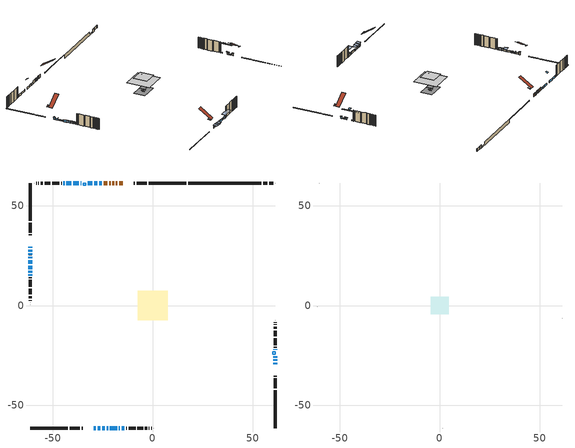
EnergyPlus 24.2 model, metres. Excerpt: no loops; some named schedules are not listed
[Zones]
conditioned space
 floor outside (Floor1 construction): -1.84,-1.84 -1.84,1.84 1.84,1.84 1.84,-1.84 z0.46
 floor adiabatic (AdiabaticFloorConstruction): -7.42,-7.42 -7.42,7.42 7.42,7.42 7.42,-7.42 z5.34
 floor foundation (Slab1 construction): -0.16,-0.16 -0.16,0.16 0.16,0.16 0.16,-0.16 z-1.22
 floor foundation (Slab1 construction 1): -0.66,-0.66 -0.66,0.66 0.66,0.66 0.66,-0.66 z-1.83
 floor foundation (Slab2 construction): -1.05,-1.05 -1.05,1.05 1.05,1.05 1.05,-1.05 z-1.22
 floor foundation (Slab2 construction 1): -5.56,-3.61 -5.56,3.61 5.56,3.61 5.56,-3.61 z-1.83
 wall outside (RimJoist1 construction): 16.77,61.33 -2.09,61.33 / -61.33,-61.33 -42.47,-61.33 / -61.33,61.33 -61.33,42.47 / 61.33,-61.33 61.33,-42.47 z0.46:0.76
 wall outside (RimJoist2 construction): -3.01,61.33 -8.02,61.33 / -41.55,-61.33 -36.54,-61.33 / -61.33,41.55 -61.33,36.54 / 61.33,-41.55 61.33,-36.54 z0.46:0.76
 wall outside (RimJoist3 construction): -8.95,61.33 -9.47,61.33 / -35.61,-61.33 -35.09,-61.33 / -61.33,35.61 -61.33,35.09 / 61.33,-35.61 61.33,-35.09 z0.46:0.76
 wall outside (AdiabaticWallConstruction 1): -15.13,61.33 -16.78,61.33 / -17.71,61.33 -18.47,61.33 / -19.4,61.33 -20.22,61.33 / -21.15,61.33 -21.87,61.33 / -22.8,61.33 -24.62,61.33 z0.46:2.49
 wall outside (AdiabaticWallConstruction): -29.43,-61.33 -28.46,-61.33 z0.46:2.06; -27.54,-61.33 -26.26,-61.33 / -25.34,-61.33 -24.06,-61.33 z0.46:1.63; -61.33,29.43 -61.33,28.92 z0.46:1.99; -61.33,27.99 -61.33,26.98 / -21.44,-61.33 -17.89,-61.33 / -61.33,19.99 -61.33,18.21 z0.46:1.48; -61.33,26.05 -61.33,25.28 / -23.14,-61.33 -22.37,-61.33 z0.46:0.92; -25.55,61.33 -26.81,61.33 / -27.74,61.33 -29.29,61.33 / -30.22,61.33 -32.65,61.33 / -61.33,22.67 -61.33,20.91 / -35.8,61.33 -36,61.33 / -36.92,61.33 -39.78,61.33 / -40.71,61.33 -43.25,61.33 / -44.18,61.33 -44.69,61.33 z0.46:1.68; 61.33,-29.43 61.33,-28.66 / -15.53,-61.33 -14.2,-61.33 z0.46:1.73; 61.33,-27.74 61.33,-26.97 / -61.33,15.59 -61.33,14.98 z0.46:0.87; -61.33,24.36 -61.33,23.59 / -61.33,17.28 -61.33,16.52 / 61.33,-22.26 61.33,-22 z0.46:0.97; 61.33,-26.04 61.33,-25.33 z0.46:1.38; -16.96,-61.33 -16.45,-61.33 z0.46:1.22
 wall outside (Wall1 construction): -45.62,61.33 -45.93,61.33 / -13.27,-61.33 -12.97,-61.33 / -61.33,14.05 -61.33,13.75 / 61.33,-21.07 61.33,-20.77 z0.46:7.78
 wall outside (Wall2 construction): -46.85,61.33 -50.3,61.33 / -12.04,-61.33 -8.6,-61.33 / -61.33,12.82 -61.33,9.38 / 61.33,-19.84 61.33,-16.4 z0.46:7.78
 wall outside (Wall3 construction): -51.22,61.33 -54.08,61.33 / -7.67,-61.33 -4.81,-61.33 / -61.33,8.45 -61.33,5.59 / 61.33,-15.47 61.33,-12.61 z0.46:7.78
 wall outside (Wall4 construction): -55.01,61.33 -56.06,61.33 / -3.88,-61.33 -2.83,-61.33 / -61.33,4.66 -61.33,3.61 / 61.33,-11.68 61.33,-10.63 z0.46:7.78
 wall outside (Wall5 construction): -56.99,61.33 -57.25,61.33 / -1.9,-61.33 -1.65,-61.33 / -61.33,2.68 -61.33,2.42 / 61.33,-9.7 61.33,-9.45 z0.46:7.78
 wall outside (Wall6 construction): -58.18,61.33 -58.37,61.33 / -0.72,-61.33 -0.53,-61.33 / -61.33,1.5 -61.33,1.31 / 61.33,-8.52 61.33,-8.33 z0.46:7.78
 wall outside (Wall7 construction): -59.3,61.33 -59.37,61.33 / 0.4,-61.33 0.48,-61.33 / -61.33,0.38 -61.33,0.3 / 61.33,-7.4 61.33,-7.32 z0.46:7.78
 wall foundation (FoundationWall1 construction): 61.33,61.33 61.22,61.33 z-1.22:0.46
 wall foundation (FoundationWall1 construction 1): 60.29,61.33 58.27,61.33 z-1.22:0.46
 wall foundation (FoundationWall2 construction): 55.31,61.33,-1.83 55.31,61.33,0.46 57.14,61.33,0.46 57.14,61.33,-1.09 57.34,61.33,-1.09 57.34,61.33,-1.83
 wall foundation (FoundationWall2 construction 1): 17.7,61.33,-1.83 17.7,61.33,0.46 50.72,61.33,0.46 50.72,61.33,-1.09 54.39,61.33,-1.09 54.39,61.33,-1.83
 window (WindowConstruction 21): -29.43,-61.33 -28.46,-61.33 z0.46:2.06
 window (WindowConstruction 6): -27.53,-61.33 -26.26,-61.33 z0.46:1.63
 window (WindowConstruction 7): -25.33,-61.33 -24.06,-61.33 z0.46:1.63
 window (WindowConstruction 8): -61.33,29.43 -61.33,28.92 z0.46:1.98
 window (WindowConstruction 9): -61.33,27.99 -61.33,26.98 z0.46:1.47
 window (WindowConstruction 10): -61.33,26.05 -61.33,25.29 z0.46:0.92
 window (WindowConstruction 11): -23.13,-61.33 -22.37,-61.33 z0.46:0.92
 window (WindowConstruction 22): -25.55,61.33 -26.81,61.33 z0.46:1.68
 window (WindowConstruction 12): 61.33,-29.43 61.33,-28.66 z0.46:1.73
 window (WindowConstruction 13): 61.33,-27.74 61.33,-26.97 z0.46:0.87
 window (WindowConstruction 14): -27.74,61.33 -29.29,61.33 z0.46:1.68
 window (WindowConstruction 15): -30.22,61.33 -32.65,61.33 z0.46:1.68
 window (WindowConstruction 16): -21.44,-61.33 -17.89,-61.33 z0.46:1.47
 window (WindowConstruction 17): -61.33,24.36 -61.33,23.6 z0.46:0.97
 window (WindowConstruction): 61.33,-26.04 61.33,-25.33 z0.46:1.37
 window (WindowConstruction 18): -61.33,22.67 -61.33,20.92 z0.46:1.68
 window (WindowConstruction 19): -16.96,-61.33 -16.45,-61.33 z0.46:1.22
 window (WindowConstruction 20): -61.33,19.99 -61.33,18.21 z0.46:1.47
 window (WindowConstruction 23): -15.52,-61.33 -14.2,-61.33 z0.46:1.73
 window (WindowConstruction 24): -61.33,17.28 -61.33,16.52 z0.46:0.97
 window (WindowConstruction 25): -61.33,15.59 -61.33,14.98 z0.46:0.87
 window (WindowConstruction 1): 61.33,-22.26 61.33,-22 z0.46:0.97
 window (WindowConstruction 2): -35.8,61.33 -35.99,61.33 z0.46:1.68
 window (WindowConstruction 3): -36.92,61.33 -39.78,61.33 z0.46:1.68
 window (WindowConstruction 4): -40.71,61.33 -43.25,61.33 z0.46:1.68
 window (WindowConstruction 5): -44.18,61.33 -44.69,61.33 z0.46:1.68
 door (Door): -15.13,61.33 -16.78,61.33 z0.46:2.49
 door (Door 1): -17.71,61.33 -18.47,61.33 z0.46:2.49
 door (Door 2): -19.4,61.33 -20.22,61.33 z0.46:2.49
 door (Door 3): -21.15,61.33 -21.87,61.33 z0.46:2.49
 door (Door 4): -22.8,61.33 -24.62,61.33 z0.46:2.49
 ceiling adiabatic (AdiabaticFloorConstruction): 7.42,-7.42 7.42,7.42 -7.42,7.42 -7.42,-7.42 z5.34
 roof outside (Roof1 construction): -10.81,61.33,7.78 -10.81,59.76,8.3 -10.4,59.76,8.3 -10.4,61.33,7.78; -33.75,-61.33,7.78 -33.75,-59.76,8.3 -34.16,-59.76,8.3 -34.16,-61.33,7.78; -61.33,33.75,7.78 -59.76,33.75,8.3 -59.76,34.16,8.3 -61.33,34.16,7.78; 61.33,-33.75,7.78 59.76,-33.75,8.3 59.76,-34.16,8.3 61.33,-34.16,7.78
 roof outside (Roof2 construction): -2.23,2.23 -2.23,-2.23 2.23,-2.23 2.23,2.23 z7.78
 roof outside (AdiabaticRoofConstruction): 61.33,-23.18,7.77 60.17,-23.18,8.16 60.17,-24.4,8.16 61.33,-24.4,7.77; -34.88,61.33,7.77 -34.88,60.25,8.49 -33.58,60.25,8.49 -33.58,61.33,7.77
 skylight (SkylightConstruction): 61.33,-23.18,7.78 60.17,-23.18,8.16 60.17,-24.4,8.16 61.33,-24.4,7.78
 skylight (SkylightConstruction 1): -34.88,61.33,7.78 -34.88,60.25,8.49 -33.58,60.25,8.49 -33.58,61.33,7.78
attic - vented
 floor to conditioned space (Floor2 construction Reversed): -4.49,-4.49 -4.49,4.49 4.49,4.49 4.49,-4.49 z7.78
 wall outside (Wall8 construction): -60.3,61.33 -60.4,61.33 / 1.41,-61.33 1.51,-61.33 / -61.33,-0.63 -61.33,-0.73 / 61.33,-6.39 61.33,-6.29 z0.46:7.78
 roof outside (Roof3 construction): -14.2,61.33,7.78 -14.2,53.13,13.24 -11.74,53.13,13.24 -11.74,61.33,7.78; -30.36,-61.33,7.78 -30.36,-53.13,13.24 -32.82,-53.13,13.24 -32.82,-61.33,7.78; -61.33,30.36,7.78 -53.13,30.36,13.24 -53.13,32.82,13.24 -61.33,32.82,7.78; 61.33,-30.36,7.78 53.13,-30.36,13.24 53.13,-32.82,13.24 61.33,-32.82,7.78
shading: -27.85,-61.33 -30.04,-61.33 -30.04,-63.77 -27.85,-63.77 z2.67; -25.65,-61.33 -28.14,-61.33 -28.14,-63.77 -25.65,-63.77 z2.24; -23.45,-61.33 -25.94,-61.33 -25.94,-63.46 -23.45,-63.46 z2.24; -61.33,28.77 -61.33,29.58 -61.79,29.58 -61.79,28.77 z2.13; -61.33,26.37 -61.33,28.6 -61.48,28.6 -61.48,26.37 z2.08; -61.33,24.99 -61.33,26.35 -61.48,26.35 -61.48,24.99 z1.22; -22.07,-61.33 -23.43,-61.33 -23.43,-61.48 -22.07,-61.48 z1.22; 61.33,-28.51 61.33,-29.58 61.94,-29.58 61.94,-28.51 z1.88; 61.33,-26.82 61.33,-27.88 61.63,-27.88 61.63,-26.82 z1.01; -17.59,-61.33 -21.74,-61.33 -21.74,-61.63 -17.59,-61.63 z1.77; -61.33,23.3 -61.33,24.66 -61.94,24.66 -61.94,23.3 z1.27; 61.33,-24.72 61.33,-26.65 61.94,-26.65 61.94,-24.72 z1.98; -16.15,-61.33 -17.26,-61.33 -17.26,-62.7 -16.15,-62.7 z1.52; -61.33,17.91 -61.33,20.28 -63.92,20.28 -63.92,17.91 z1.77; -11.15,-61.33 -18.58,-61.33 -18.58,-63.77 -11.15,-63.77 z4.78; -61.33,15.61 -61.33,18.19 -61.94,18.19 -61.94,15.61 z1.88; -61.33,14.07 -61.33,16.5 -61.94,16.5 -61.94,14.07 z1.78; 61.33,-15.9 61.33,-28.35 61.94,-28.35 61.94,-15.9 z7.07
[Building]
Building 1: Terrain=Suburbs
[Site:Location]
Vancouver Intl AP_BC: Latitude {deg}=49.19; Longitude {deg}=-123.18; Time Zone {hr}=-8; Elevation {m}=4; Keep Site Location Information=Yes
[Site:GroundTemperature:Shallow]
8.06451, 6.96315, 6.87495, 7.3976, 9.49575, 11.5841, 13.3946, 14.5416, 14.639, 13.7062, 11.9418, 9.91751
[Site:WaterMainsTemperature]
Calculation Method=Schedule; Temperature Schedule=mains temperature schedule
[Material] Roughness=Rough; Thermal Absorptance=0.9
Name | Thickness {m} | Conductivity {W/m-K} | Density {kg/m3} | Specific Heat {J/kg-K} | Solar Absorptance | Visible Absorptance
asphalt or fiberglass shingles | 0.00635 | 0.162714 | 1121.4 | 1465.45 | 0.4 | 0.4
asphalt or fiberglass shingles 1 | 0.00635 | 0.162714 | 1121.4 | 1465.45 | 0.7 | 0.7
ceiling loosefill ins | 0.254 | 0.0480833 | 16.02 | 1046.75 | 0.7 | 0.7
ceiling stud and cavity | 0.1397 | 0.14913 | 65.682 | 1177.47 | 0.7 | 0.7
concrete 4.0 in. | 0.1016 | 1.803125 | 2242.8 | 837.4 | 0.7 | 0.7
concrete 8.0 in. | 0.2032 | 1.803125 | 2242.8 | 837.4 | 0.7 | 0.7
door material | 0.04445 | 0.188738 | 512.64 | 1214.23 | 0.7 | 0.7
door material 1 | 0.04445 | 0.0639163 | 512.64 | 1214.23 | 0.7 | 0.7
door material 2 | 0.04445 | 0.053851 | 512.64 | 1214.23 | 0.7 | 0.7
exterior vertical ins; exterior vertical ins 1 | 0.0619102 | 0.029427 | 32.04 | 1214.23 | 0.7 | 0.7
floor covering | 0.0127 | 0.0433444 | 54.468 | 1339.84 | 0.6 | 0.6
floor rigid ins; roof rigid ins 1 | 0.103632 | 0.029427 | 32.04 | 1214.23 | 0.7 | 0.7
floor rigid ins 1; roof rigid ins 2; wall rigid ins | 0.512978 | 0.029427 | 32.04 | 1214.23 | 0.7 | 0.7
floor stud and cavity | 0.1397 | 0.168733 | 92.3553 | 1139.71 | 0.7 | 0.7
floor stud and cavity 1 | 0.1397 | 1.75129 | 37.0049 | 1207.88 | 0.7 | 0.7
furniture material conditioned space 1 | 0.1524 | 0.115458 | 640.8 | 1214.23 | 0.6 | 0.6
gypsum board | 0.0127 | 0.160291 | 801 | 837.4 | 0.6 | 0.6
gypsum board 1 | 0.0127 | 0.160291 | 801 | 837.4 | 0.7 | 0.7
osb sheathing 0.5 in. | 0.0127 | 0.115458 | 512.64 | 1214.23 | 0.7 | 0.7
osb sheathing 0.75 in. | 0.01905 | 0.115458 | 512.64 | 1214.23 | 0.7 | 0.7
osb sheathing 2.0 in. | 0.0508 | 0.115458 | 512.64 | 1214.23 | 0.7 | 0.7
rim joist rigid ins; roof rigid ins | 0.051816 | 0.029427 | 32.04 | 1214.23 | 0.7 | 0.7
rim joist stud and cavity | 0.0508 | 0.376731 | 125.044 | 1163.47 | 0.6 | 0.6
rim joist stud and cavity 1 | 0.0508 | 0.386834 | 125.044 | 1163.47 | 0.6 | 0.6
rim joist stud and cavity 2 | 0.0508 | 0.767698 | 125.044 | 1163.47 | 0.6 | 0.6
roof stud and cavity | 0.2032 | 0.121501 | 78.34581 | 1123.46 | 0.7 | 0.7
roof stud and cavity 1 | 0.2032 | 0.377201 | 78.34581 | 1123.46 | 0.7 | 0.7
roof stud and cavity 2 | 0.18415 | 1.78688 | 37.0049 | 1207.88 | 0.6 | 0.6
slab rigid ins | 0.0619403 | 0.029427 | 32.04 | 1214.23 | 0.7 | 0.7
slab rigid ins 1 | 0.0621787 | 0.029427 | 32.04 | 1214.23 | 0.7 | 0.7
wall stud and cavity | 0.1397 | 0.132011 | 139.0536 | 1170.24 | 0.7 | 0.7
wall stud and cavity 1 | 0.1397 | 0.0942262 | 139.0536 | 1170.24 | 0.7 | 0.7
wall stud and cavity 2 | 0.1397 | 0.0971095 | 139.0536 | 1170.24 | 0.7 | 0.7
wall stud and cavity 3 | 0.1397 | 0.0951301 | 139.0536 | 1170.24 | 0.7 | 0.7
wall stud and cavity 4 | 0.1397 | 0.0977075 | 139.0536 | 1170.24 | 0.7 | 0.7
wall stud and cavity 5 | 0.1397 | 0.107505 | 139.0536 | 1170.24 | 0.7 | 0.7
wall stud and cavity 6 | 0.1397 | 0.129639 | 139.0536 | 1170.24 | 0.7 | 0.7
wall stud and cavity 7 | 0.0889 | 6.1454 | 50.32683 | 1063.81 | 0.6 | 0.6
wall stud and cavity 8 | 0.0889 | 0.380278 | 52.3479 | 1209.89 | 0.7 | 0.7
wall stud and cavity 9 | 0.0889 | 0.391764 | 83.0341 | 1211.67 | 0.7 | 0.7
wood siding | 0.0254 | 0.102417 | 544.68 | 1172.36 | 0.4 | 0.4
wood siding 1 | 0.00254 | 0.102417 | 544.68 | 1172.36 | 0.4 | 0.4
wood siding 2; wood siding 3; wood siding 4 | 0.0254 | 0.102417 | 544.68 | 1172.36 | 0.7 | 0.7
[WindowMaterial:SimpleGlazingSystem]
Name | U-Factor {W/m2-K} | Solar Heat Gain Coefficient
SkylightMaterial | 2.26623 | 0.4745
SkylightMaterial 1 | 2.06416 | 0.4759
WindowMaterial | 1.953232 | 0.41
WindowMaterial 1 | 2.74588 | 0.19
WindowMaterial 10 | 1.88112 | 0.42
WindowMaterial 11 | 2.42791 | 0.28
WindowMaterial 12 | 2.36602 | 0.3
WindowMaterial 13 | 1.78971 | 0.44
WindowMaterial 14 | 1.90156 | 0.4
WindowMaterial 15 | 2.31549 | 0.31
WindowMaterial 16 | 2.0049 | 0.38
WindowMaterial 17 | 2.01115 | 0.4
WindowMaterial 18 | 2.21385 | 0.34
WindowMaterial 19 | 2.46823 | 0.28
WindowMaterial 2 | 2.631753 | 0.24
WindowMaterial 20 | 2.21953 | 0.36
WindowMaterial 3 | 1.771536 | 0.43
WindowMaterial 4 | 1.78687 | 0.43
WindowMaterial 5 | 2.58235 | 0.3
WindowMaterial 6 | 1.92371 | 0.4
WindowMaterial 7 | 2.40236 | 0.33
WindowMaterial 8 | 1.8533 | 0.43
WindowMaterial 9 | 2.36545 | 0.3
[Construction]
AdiabaticFloorConstruction: floor stud and cavity 1, floor rigid ins 1, osb sheathing 0.75 in., floor covering
AdiabaticRoofConstruction: asphalt or fiberglass shingles 1, roof rigid ins 2, osb sheathing 0.75 in., roof stud and cavity 2
AdiabaticWallConstruction: wood siding 3, wall rigid ins, wall stud and cavity 8, gypsum board
AdiabaticWallConstruction 1: wood siding 4, wall rigid ins, wall stud and cavity 8, gypsum board
Door: door material
Door 1; Door 2; Door 3: door material 1
Door 4: door material 2
Floor1 construction: floor stud and cavity, floor rigid ins, osb sheathing 0.75 in., floor covering
Floor2 construction Reversed: gypsum board, ceiling stud and cavity, ceiling loosefill ins
FoundationWall1 construction; FoundationWall1 construction 1: concrete 8.0 in.
FoundationWall2 construction; FoundationWall2 construction 1: concrete 8.0 in., gypsum board 1
furniture construction conditioned space 1: furniture material conditioned space 1
PartitionWallConstruction: gypsum board, wall stud and cavity 9, gypsum board
RimJoist1 construction: wood siding 2, rim joist rigid ins, osb sheathing 2.0 in., rim joist stud and cavity
RimJoist2 construction: wood siding 2, rim joist rigid ins, osb sheathing 2.0 in., rim joist stud and cavity 1
RimJoist3 construction: wood siding 2, rim joist rigid ins, osb sheathing 2.0 in., rim joist stud and cavity 2
Roof1 construction: asphalt or fiberglass shingles, roof rigid ins, osb sheathing 0.75 in., roof stud and cavity, gypsum board
Roof2 construction: asphalt or fiberglass shingles, roof rigid ins 1, osb sheathing 0.75 in., roof stud and cavity 1, gypsum board
Roof3 construction: asphalt or fiberglass shingles
SkylightConstruction: SkylightMaterial
SkylightConstruction 1: SkylightMaterial 1
Slab1 construction; Slab1 construction 1: slab rigid ins, concrete 4.0 in.
Slab2 construction; Slab2 construction 1: slab rigid ins 1, concrete 4.0 in.
Wall1 construction: wood siding, osb sheathing 0.5 in., wall stud and cavity, gypsum board
Wall2 construction: wood siding, osb sheathing 0.5 in., wall stud and cavity 1, gypsum board
Wall3 construction: wood siding, osb sheathing 0.5 in., wall stud and cavity 2, gypsum board
Wall4 construction: wood siding, osb sheathing 0.5 in., wall stud and cavity 3, gypsum board
Wall5 construction: wood siding, osb sheathing 0.5 in., wall stud and cavity 4, gypsum board
Wall6 construction: wood siding, osb sheathing 0.5 in., wall stud and cavity 5, gypsum board
Wall7 construction: wood siding, osb sheathing 0.5 in., wall stud and cavity 6, gypsum board
Wall8 construction: wood siding 1, wall stud and cavity 7
WindowConstruction: WindowMaterial
WindowConstruction 1: WindowMaterial 1
WindowConstruction 10; WindowConstruction 11: WindowMaterial 9
WindowConstruction 12: WindowMaterial 10
WindowConstruction 13: WindowMaterial 11
WindowConstruction 14: WindowMaterial 12
WindowConstruction 15: WindowMaterial 13
WindowConstruction 16; WindowConstruction 20: WindowMaterial 14
WindowConstruction 17; WindowConstruction 19: WindowMaterial 15
WindowConstruction 18: WindowMaterial 16
WindowConstruction 2: WindowMaterial 2
WindowConstruction 21; WindowConstruction 22: WindowMaterial 17
WindowConstruction 23: WindowMaterial 18
WindowConstruction 24: WindowMaterial 19
WindowConstruction 25: WindowMaterial 20
WindowConstruction 3: WindowMaterial 3
WindowConstruction 4: WindowMaterial 4
WindowConstruction 5: WindowMaterial 5
WindowConstruction 6; WindowConstruction 7: WindowMaterial 6
WindowConstruction 8: WindowMaterial 7
WindowConstruction 9: WindowMaterial 8
[Zone] Multiplier=1; Part of Total Floor Area=Yes
Name | Volume {m3}
attic - vented | 68.8867
conditioned space | 776.9
[Space]
Name | Zone | Volume {m3}
attic - vented 1 | attic - vented | 68.8867
conditioned space 1 | conditioned space | 776.9
[ZoneInfiltration:EffectiveLeakageArea]
infil attic - vented 1: Zone or Space=attic - vented 1; Schedule=Always On Discrete; Effective Air Leakage Area {cm2}=3331.77; Stack Coefficient=0.000888796; Wind Coefficient=2.01429e-05
[ZoneMixing]
whole house fan mix: Zone or Space=attic - vented; Schedule=Always On Continuous; Design Flow Rate Calculation Method=Flow/Zone; Design Flow Rate {m3/s}=0; Source Zone or Space=conditioned space
[SurfaceProperty:ExposedFoundationPerimeter] Exposed Perimeter Calculation Method=TotalExposedPerimeter
Name | Total Exposed Perimeter {m}
Slab1 | 0.111496
Slab1 1; Slab2 | 2.0225
Slab2 1 | 36.6875
[InternalMass] Zone or ZoneList=conditioned space; Space or SpaceList=conditioned space 1
Name | Construction | Surface Area {m2}
furniture mass conditioned space 1 | furniture construction conditioned space 1 | 128.24
partition wall mass | PartitionWallConstruction | 320.601
[Lights]
interior lighting: Zone or ZoneList or Space or SpaceList=conditioned space 1; Schedule=interior lighting schedule; Design Level Calculation Method=LightingLevel; Lighting Level {W}=343.2; Return Air Fraction=0; Fraction Radiant=0.6; Fraction Visible=0.2; Fraction Replaceable=1
[People]
occupants: Zone or ZoneList or Space or SpaceList=conditioned space 1; Number of People Schedule=occupants schedule; Number of People Calculation Method=People; Number of People=3; Fraction Radiant=0.314171; Sensible Heat Fraction=0.56303; Activity Level Schedule=occupants activity schedule; Carbon Dioxide Generation Rate {m3/s-W}=0; Enable ASHRAE 55 Comfort Warnings=No; Mean Radiant Temperature Calculation Type=EnclosureAveraged
[ElectricEquipment] Zone or ZoneList or Space or SpaceList=conditioned space 1; Design Level Calculation Method=EquipmentLevel
Name | Schedule | Design Level {W} | Fraction Latent | Fraction Radiant | Fraction Lost
clothes dryer | clothes dryer schedule | 140.772 | 0.015 | 0.081 | 0.85
clothes washer | clothes washer schedule | 32.1985 | 0.03 | 0.162 | 0.7
cooking range | cooking range schedule | 215.147 | 0.08 | 0.432 | 0.2
dishwasher | dishwasher schedule | 66.8632 | 0.3 | 0.18 | 0.4
fridge | fridge schedule | 72.9452 | 0 | 0.6 | 0
mech vent bath fan 0 | mech vent bath fan 0 schedule | 25.1 | 0 | 0 | 1
mech vent bath fan 1 | mech vent bath fan 1 schedule | 25.1 | 0 | 0 | 1
mech vent house fan | mech vent house fan schedule | 0 | 0 | 0 | 1
mech vent house fan cfis | mech vent house fan cfis schedule | 0 | 0 | 0 | 0
mech vent range fan 0 | mech vent range fan 0 schedule | 57 | 0 | 0 | 1
misc plug loads | misc plug loads schedule | 494.7 | 0.045 | 0.513 | 0.1
whole house fan | Always On Discrete | 0 | 0 | 0 | 1
[OtherEquipment] Zone or ZoneList or Space or SpaceList=conditioned space 1; Design Level Calculation Method=EquipmentLevel
Name | Fuel Type | Schedule | Design Level {W} | Fraction Latent | Fraction Radiant | Fraction Lost
clothes dryer 1 | Electricity | clothes dryer schedule | 0 | 0.015 | 0.081 | 0.85
cooking range 1 | Electricity | cooking range schedule | 0 | 0.08 | 0.432 | 0.2
general water use latent | None | general water use schedule | 62.594 | 1 | 0 | 0
general water use sensible | None | general water use schedule | -61.6891 | 0 | 0.6 | 0
mech vent house fan latent load | None | Always On Discrete | 0 | 1 | 0 | 0
mech vent house fan sensible load | None | Always On Discrete | 0 | 0 | 0 | 0
water heater energy adjustment1 | NaturalGas | Always On Discrete | 0.01 | 0 | 0 | 1
[ZoneInfiltration:DesignFlowRate] Zone or ZoneList or Space or SpaceList=conditioned space 1; Schedule=Always On Discrete; Design Flow Rate Calculation Method=Flow/Zone; Design Flow Rate {m3/s}=0
infil flow; natural vent flow; whole house fan flow
[Foundation:Kiva] Initial Indoor Air Temperature {C}=18; Wall Height Above Grade {m}=0.460004; Wall Depth Below Slab {m}=0.2032
Name | Custom Block Material Name 1 | Custom Block Depth 1 {m} | Custom Block X Position 1 {m} | Custom Block Z Position 1 {m}
Foundation Kiva 1; Foundation Kiva 3
Foundation Kiva 2 | exterior vertical ins | 2.28999 | 0.2159 | 0
Foundation Kiva 4 | exterior vertical ins 1 | 2.28999 | 0.2159 | 0
[Foundation:Kiva:Settings]
Soil Conductivity {W/m-K}=0.849921; Soil Density {kg/m3}=1842.3; Soil Specific Heat {J/kg-K}=418.7; Ground Solar Absorptivity=0.9; Ground Thermal Absorptivity=0.9; Ground Surface Roughness {m}=0.03; Far-Field Width {m}=40; Deep-Ground Boundary Condition=ZeroFlux; Deep-Ground Depth {m}=40; Minimum Cell Dimension {m}=0.2; Maximum Cell Growth Coefficient=3; Simulation Timestep=Timestep
[Exterior:Lights]
exterior lighting: Schedule=exterior lighting schedule; Design Level {W}=75.6
[Schedule:Constant]
Name | Hourly Value
Always On Continuous; mech vent house fan schedule; mech vent house fan cfis schedule; Always On Discrete | 1
occupants activity schedule | 117.228
fridge schedule | 0
[Schedule:Week:Daily]
interior lighting schedule Week Rule - Jan1-Jan27: interior lighting schedule day, interior lighting schedule day, interior lighting schedule day, interior lighting schedule day, interior lighting schedule day, interior lighting schedule day, interior lighting schedule day, interior lighting schedule default day, interior lighting schedule default day, interior lighting schedule default day, interior lighting schedule default day, interior lighting schedule default day
interior lighting schedule Week Rule - Jan28-Feb3: interior lighting schedule day, interior lighting schedule day, interior lighting schedule day, interior lighting schedule day, interior lighting schedule day 1, interior lighting schedule day 1, interior lighting schedule day 1, interior lighting schedule default day, interior lighting schedule default day, interior lighting schedule default day, interior lighting schedule default day, interior lighting schedule default day
interior lighting schedule Week Rule - Feb4-Feb24: interior lighting schedule day 1, interior lighting schedule day 1, interior lighting schedule day 1, interior lighting schedule day 1, interior lighting schedule day 1, interior lighting schedule day 1, interior lighting schedule day 1, interior lighting schedule default day, interior lighting schedule default day, interior lighting schedule default day, interior lighting schedule default day, interior lighting schedule default day
interior lighting schedule Week Rule - Feb25-Mar3: interior lighting schedule day 1, interior lighting schedule day 1, interior lighting schedule day 1, interior lighting schedule day 1, interior lighting schedule day 2, interior lighting schedule day 2, interior lighting schedule day 2, interior lighting schedule default day, interior lighting schedule default day, interior lighting schedule default day, interior lighting schedule default day, interior lighting schedule default day
interior lighting schedule Week Rule - Mar4-Mar31: interior lighting schedule day 2, interior lighting schedule day 2, interior lighting schedule day 2, interior lighting schedule day 2, interior lighting schedule day 2, interior lighting schedule day 2, interior lighting schedule day 2, interior lighting schedule default day, interior lighting schedule default day, interior lighting schedule default day, interior lighting schedule default day, interior lighting schedule default day
interior lighting schedule Week Rule - Apr1-Apr28: interior lighting schedule day 3, interior lighting schedule day 3, interior lighting schedule day 3, interior lighting schedule day 3, interior lighting schedule day 3, interior lighting schedule day 3, interior lighting schedule day 3, interior lighting schedule default day, interior lighting schedule default day, interior lighting schedule default day, interior lighting schedule default day, interior lighting schedule default day
interior lighting schedule Week Rule - Apr29-May5: interior lighting schedule day 3, interior lighting schedule day 3, interior lighting schedule day 4, interior lighting schedule day 4, interior lighting schedule day 4, interior lighting schedule day 4, interior lighting schedule day 4, interior lighting schedule default day, interior lighting schedule default day, interior lighting schedule default day, interior lighting schedule default day, interior lighting schedule default day
interior lighting schedule Week Rule - May6-May26: interior lighting schedule day 4, interior lighting schedule day 4, interior lighting schedule day 4, interior lighting schedule day 4, interior lighting schedule day 4, interior lighting schedule day 4, interior lighting schedule day 4, interior lighting schedule default day, interior lighting schedule default day, interior lighting schedule default day, interior lighting schedule default day, interior lighting schedule default day
interior lighting schedule Week Rule - May27-Jun2: interior lighting schedule day 4, interior lighting schedule day 4, interior lighting schedule day 4, interior lighting schedule day 4, interior lighting schedule day 4, interior lighting schedule day 5, interior lighting schedule day 5, interior lighting schedule default day, interior lighting schedule default day, interior lighting schedule default day, interior lighting schedule default day, interior lighting schedule default day
interior lighting schedule Week Rule - Jun3-Jun30: interior lighting schedule day 5, interior lighting schedule day 5, interior lighting schedule day 5, interior lighting schedule day 5, interior lighting schedule day 5, interior lighting schedule day 5, interior lighting schedule day 5, interior lighting schedule default day, interior lighting schedule default day, interior lighting schedule default day, interior lighting schedule default day, interior lighting schedule default day
interior lighting schedule Week Rule - Jul1-Jul28: interior lighting schedule day 6, interior lighting schedule day 6, interior lighting schedule day 6, interior lighting schedule day 6, interior lighting schedule day 6, interior lighting schedule day 6, interior lighting schedule day 6, interior lighting schedule default day, interior lighting schedule default day, interior lighting schedule default day, interior lighting schedule default day, interior lighting schedule default day
interior lighting schedule Week Rule - Jul29-Aug4: interior lighting schedule day 6, interior lighting schedule day 6, interior lighting schedule day 6, interior lighting schedule day 7, interior lighting schedule day 7, interior lighting schedule day 7, interior lighting schedule day 7, interior lighting schedule default day, interior lighting schedule default day, interior lighting schedule default day, interior lighting schedule default day, interior lighting schedule default day
interior lighting schedule Week Rule - Aug5-Aug25: interior lighting schedule day 7, interior lighting schedule day 7, interior lighting schedule day 7, interior lighting schedule day 7, interior lighting schedule day 7, interior lighting schedule day 7, interior lighting schedule day 7, interior lighting schedule default day, interior lighting schedule default day, interior lighting schedule default day, interior lighting schedule default day, interior lighting schedule default day
interior lighting schedule Week Rule - Aug26-Sep1: interior lighting schedule day 7, interior lighting schedule day 7, interior lighting schedule day 7, interior lighting schedule day 7, interior lighting schedule day 7, interior lighting schedule day 7, interior lighting schedule day 8, interior lighting schedule default day, interior lighting schedule default day, interior lighting schedule default day, interior lighting schedule default day, interior lighting schedule default day
interior lighting schedule Week Rule - Sep2-Sep29: interior lighting schedule day 8, interior lighting schedule day 8, interior lighting schedule day 8, interior lighting schedule day 8, interior lighting schedule day 8, interior lighting schedule day 8, interior lighting schedule day 8, interior lighting schedule default day, interior lighting schedule default day, interior lighting schedule default day, interior lighting schedule default day, interior lighting schedule default day
interior lighting schedule Week Rule - Sep30-Oct6: interior lighting schedule day 8, interior lighting schedule day 9, interior lighting schedule day 9, interior lighting schedule day 9, interior lighting schedule day 9, interior lighting schedule day 9, interior lighting schedule day 9, interior lighting schedule default day, interior lighting schedule default day, interior lighting schedule default day, interior lighting schedule default day, interior lighting schedule default day
interior lighting schedule Week Rule - Oct7-Oct27: interior lighting schedule day 9, interior lighting schedule day 9, interior lighting schedule day 9, interior lighting schedule day 9, interior lighting schedule day 9, interior lighting schedule day 9, interior lighting schedule day 9, interior lighting schedule default day, interior lighting schedule default day, interior lighting schedule default day, interior lighting schedule default day, interior lighting schedule default day
interior lighting schedule Week Rule - Oct28-Nov3: interior lighting schedule day 9, interior lighting schedule day 9, interior lighting schedule day 9, interior lighting schedule day 9, interior lighting schedule day 10, interior lighting schedule day 10, interior lighting schedule day 10, interior lighting schedule default day, interior lighting schedule default day, interior lighting schedule default day, interior lighting schedule default day, interior lighting schedule default day
interior lighting schedule Week Rule - Nov4-Nov24: interior lighting schedule day 10, interior lighting schedule day 10, interior lighting schedule day 10, interior lighting schedule day 10, interior lighting schedule day 10, interior lighting schedule day 10, interior lighting schedule day 10, interior lighting schedule default day, interior lighting schedule default day, interior lighting schedule default day, interior lighting schedule default day, interior lighting schedule default day
[Schedule:Year]
interior lighting schedule: interior lighting schedule Week Rule - Jan1-Jan27, 1, 1, 1, 27, interior lighting schedule Week Rule - Jan28-Feb3, 1, 28, 2, 3, interior lighting schedule Week Rule - Feb4-Feb24, 2, 4, 2, 24, interior lighting schedule Week Rule - Feb25-Mar3, 2, 25, 3, 3, interior lighting schedule Week Rule - Mar4-Mar31, 3, 4, 3, 31, interior lighting schedule Week Rule - Apr1-Apr28, 4, 1, 4, 28, interior lighting schedule Week Rule - Apr29-May5, 4, 29, 5, 5, interior lighting schedule Week Rule - May6-May26, 5, 6, 5, 26, interior lighting schedule Week Rule - May27-Jun2, 5, 27, 6, 2, interior lighting schedule Week Rule - Jun3-Jun30, 6, 3, 6, 30, interior lighting schedule Week Rule - Jul1-Jul28, 7, 1, 7, 28, interior lighting schedule Week Rule - Jul29-Aug4, 7, 29, 8, 4, interior lighting schedule Week Rule - Aug5-Aug25, 8, 5, 8, 25, interior lighting schedule Week Rule - Aug26-Sep1, 8, 26, 9, 1, interior lighting schedule Week Rule - Sep2-Sep29, 9, 2, 9, 29, interior lighting schedule Week Rule - Sep30-Oct6, 9, 30, 10, 6, interior lighting schedule Week Rule - Oct7-Oct27, 10, 7, 10, 27, interior lighting schedule Week Rule - Oct28-Nov3, 10, 28, 11, 3, interior lighting schedule Week Rule - Nov4-Nov24, 11, 4, 11, 24, interior lighting schedule Week Rule - Nov25-Dec1, 11, 25, 12, 1, interior lighting schedule Week Rule - Dec2-Dec31, 12, 2, 12, 31
occupants schedule: occupants schedule Week Rule - Jan1-Dec31, 1, 1, 12, 31
clothes dryer schedule: clothes dryer schedule Week Rule - Jan1-Dec31, 1, 1, 12, 31
clothes washer schedule: clothes washer schedule Week Rule - Jan1-Dec31, 1, 1, 12, 31
cooking range schedule: cooking range schedule Week Rule - Jan1-Dec31, 1, 1, 12, 31
dishwasher schedule: dishwasher schedule Week Rule - Jan1-Dec31, 1, 1, 12, 31
mech vent bath fan 0 schedule: mech vent bath fan 0 schedule Week Rule - Jan1-Dec31, 1, 1, 12, 31
mech vent bath fan 1 schedule: mech vent bath fan 1 schedule Week Rule - Jan1-Dec31, 1, 1, 12, 31
mech vent range fan 0 schedule: mech vent range fan 0 schedule Week Rule - Jan1-Dec31, 1, 1, 12, 31
misc plug loads schedule: misc plug loads schedule Week Rule - Jan1-Dec31, 1, 1, 12, 31
general water use schedule: general water use schedule Week Rule - Jan1-Dec31, 1, 1, 12, 31
exterior lighting schedule: exterior lighting schedule Week Rule - Jan1-Jan27, 1, 1, 1, 27, exterior lighting schedule Week Rule - Jan28-Feb3, 1, 28, 2, 3, exterior lighting schedule Week Rule - Feb4-Feb24, 2, 4, 2, 24, exterior lighting schedule Week Rule - Feb25-Mar3, 2, 25, 3, 3, exterior lighting schedule Week Rule - Mar4-Mar31, 3, 4, 3, 31, exterior lighting schedule Week Rule - Apr1-Apr28, 4, 1, 4, 28, exterior lighting schedule Week Rule - Apr29-May5, 4, 29, 5, 5, exterior lighting schedule Week Rule - May6-May26, 5, 6, 5, 26, exterior lighting schedule Week Rule - May27-Jun2, 5, 27, 6, 2, exterior lighting schedule Week Rule - Jun3-Jun30, 6, 3, 6, 30, exterior lighting schedule Week Rule - Jul1-Jul28, 7, 1, 7, 28, exterior lighting schedule Week Rule - Jul29-Aug4, 7, 29, 8, 4, exterior lighting schedule Week Rule - Aug5-Aug25, 8, 5, 8, 25, exterior lighting schedule Week Rule - Aug26-Sep1, 8, 26, 9, 1, exterior lighting schedule Week Rule - Sep2-Sep29, 9, 2, 9, 29, exterior lighting schedule Week Rule - Sep30-Oct6, 9, 30, 10, 6, exterior lighting schedule Week Rule - Oct7-Oct27, 10, 7, 10, 27, exterior lighting schedule Week Rule - Oct28-Nov3, 10, 28, 11, 3, exterior lighting schedule Week Rule - Nov4-Nov24, 11, 4, 11, 24, exterior lighting schedule Week Rule - Nov25-Dec1, 11, 25, 12, 1, exterior lighting schedule Week Rule - Dec2-Dec31, 12, 2, 12, 31
[Schedule:Compact]
mains temperature schedule: Through: 01/01, For: AllDays, Until: 24:00, 11.375, Through: 01/02, For: AllDays, Until: 24:00, 11.3367, Through: 01/03, For: AllDays, Until: 24:00, 11.2994, Through: 01/04, For: AllDays, Until: 24:00, 11.2628, Through: 01/05, For: AllDays, Until: 24:00, 11.2267, Through: 01/06, For: AllDays, Until: 24:00, 11.1917, Through: 01/07, For: AllDays, Until: 24:00, 11.1578, Through: 01/08, For: AllDays, Until: 24:00, 11.1244, Through: 01/09, For: AllDays, Until: 24:00, 11.0917, Through: 01/10, For: AllDays, Until: 24:00, 11.06, Through: 01/11, For: AllDays, Until: 24:00, 11.0289, Through: 01/12, For: AllDays, Until: 24:00, 10.9989, Through: 01/13, For: AllDays, Until: 24:00, 10.97, Through: 01/14, For: AllDays, Until: 24:00, 10.9417, Through: 01/15, For: AllDays, Until: 24:00, 10.9139, Through: 01/16, For: AllDays, Until: 24:00, 10.8878, Through: 01/17, For: AllDays, Until: 24:00, 10.8622, Through: 01/18, For: AllDays, Until: 24:00, 10.8372, Through: 01/19, For: AllDays, Until: 24:00, 10.8133, Through: 01/20, For: AllDays, Until: 24:00, 10.7906, Through: 01/21, For: AllDays, Until: 24:00, 10.7683, Through: 01/22, For: AllDays, Until: 24:00, 10.7478, Through: 01/23, For: AllDays, Until: 24:00, 10.7272, Through: 01/24, For: AllDays, Until: 24:00, 10.7083, Through: 01/25, For: AllDays, Until: 24:00, 10.69, Through: 01/26, For: AllDays, Until: 24:00, 10.6728, Through: 01/27, For: AllDays, Until: 24:00, 10.6567, Through: 01/28, For: AllDays, Until: 24:00, 10.6411, Through: 01/29, For: AllDays, Until: 24:00, 10.6267, Through: 01/30, For: AllDays, Until: 24:00, 10.6133, Through: 01/31, For: AllDays, Until: 24:00, 10.6011, Through: 02/01, For: AllDays, Until: 24:00, 10.59, Through: 02/02, For: AllDays, Until: 24:00, 10.5794, Through: 02/03, For: AllDays, Until: 24:00, 10.57, Through: 02/04, For: AllDays, Until: 24:00, 10.5617, Through: 02/05, For: AllDays, Until: 24:00, 10.5539, Through: 02/06, For: AllDays, Until: 24:00, 10.5478, Through: 02/07, For: AllDays, Until: 24:00, 10.5422, Through: 02/08, For: AllDays, Until: 24:00, 10.5378, Through: 02/09, For: AllDays, Until: 24:00, 10.5339, Through: 02/10, For: AllDays, Until: 24:00, 10.5317, Through: 02/11, For: AllDays, Until: 24:00, 10.53, Through: 02/12, For: AllDays, Until: 24:00, 10.53, Through: 02/13, For: AllDays, Until: 24:00, 10.5306, Through: 02/14, For: AllDays, Until: 24:00, 10.5317, Through: 02/15, For: AllDays, Until: 24:00, 10.5344, Through: 02/16, For: AllDays, Until: 24:00, 10.5378, Through: 02/17, For: AllDays, Until: 24:00, 10.5428, Through: 02/18, For: AllDays, Until: 24:00, 10.5483, Through: 02/19, For: AllDays, Until: 24:00, 10.5544, Through: 02/20, For: AllDays, Until: 24:00, 10.5622, Through: 02/21, For: AllDays, Until: 24:00, 10.5706, Through: 02/22, For: AllDays, Until: 24:00, 10.5806, Through: 02/23, For: AllDays, Until: 24:00, 10.5911, Through: 02/24, For: AllDays, Until: 24:00, 10.6022, Through: 02/25, For: AllDays, Until: 24:00, 10.615, Through: 02/26, For: AllDays, Until: 24:00, 10.6283, Through: 02/27, For: AllDays, Until: 24:00, 10.6428, Through: 02/28, For: AllDays, Until: 24:00, 10.6583, Through: 03/01, For: AllDays, Until: 24:00, 10.6744, Through: 03/02, For: AllDays, Until: 24:00, 10.6917, Through: 03/03, For: AllDays, Until: 24:00, 10.71, Through: 03/04, For: AllDays, Until: 24:00, 10.7294, Through: 03/05, For: AllDays, Until: 24:00, 10.7494, Through: 03/06, For: AllDays, Until: 24:00, 10.7706, Through: 03/07, For: AllDays, Until: 24:00, 10.7928, Through: 03/08, For: AllDays, Until: 24:00, 10.8161, Through: 03/09, For: AllDays, Until: 24:00, 10.84, Through: 03/10, For: AllDays, Until: 24:00, 10.8644, Through: 03/11, For: AllDays, Until: 24:00, 10.8906, Through: 03/12, For: AllDays, Until: 24:00, 10.9167, Through: 03/13, For: AllDays, Until: 24:00, 10.9444, Through: 03/14, For: AllDays, Until: 24:00, 10.9728, Through: 03/15, For: AllDays, Until: 24:00, 11.0022, Through: 03/16, For: AllDays, Until: 24:00, 11.0322, Through: 03/17, For: AllDays, Until: 24:00, 11.0633, Through: 03/18, For: AllDays, Until: 24:00, 11.095, Through: 03/19, For: AllDays, Until: 24:00, 11.1278, Through: 03/20, For: AllDays, Until: 24:00, 11.1611, Through: 03/21, For: AllDays, Until: 24:00, 11.1956, Through: 03/22, For: AllDays, Until: 24:00, 11.2306, Through: 03/23, For: AllDays, Until: 24:00, 11.2667, Through: 03/24, For: AllDays, Until: 24:00, 11.3033, Through: 03/25, For: AllDays, Until: 24:00, 11.3406, Through: 03/26, For: AllDays, Until: 24:00, 11.3789, Through: 03/27, For: AllDays, Until: 24:00, 11.4178, Through: 03/28, For: AllDays, Until: 24:00, 11.4572, Through: 03/29, For: AllDays, Until: 24:00, 11.4978, Through: 03/30, For: AllDays, Until: 24:00, 11.5389, Through: 03/31, For: AllDays, Until: 24:00, 11.5811, Through: 04/01, For: AllDays, Until: 24:00, 11.6233, Through: 04/02, For: AllDays, Until: 24:00, 11.6667, Through: 04/03, For: AllDays, Until: 24:00, 11.7106, Through: 04/04, For: AllDays, Until: 24:00, 11.755, Through: 04/05, For: AllDays, Until: 24:00, 11.8006, Through: 04/06, For: AllDays, Until: 24:00, 11.8461, Through: 04/07, For: AllDays, Until: 24:00, 11.8928, Through: 04/08, For: AllDays, Until: 24:00, 11.9394, Through: 04/09, For: AllDays, Until: 24:00, 11.9872, Through: 04/10, For: AllDays, Until: 24:00, 12.0356, Through: 04/11, For: AllDays, Until: 24:00, 12.0844, Through: 04/12, For: AllDays, Until: 24:00, 12.1333, Through: 04/13, For: AllDays, Until: 24:00, 12.1833, Through: 04/14, For: AllDays, Until: 24:00, 12.2339, Through: 04/15, For: AllDays, Until: 24:00, 12.2844, Through: 04/16, For: AllDays, Until: 24:00, 12.3361, Through: 04/17, For: AllDays, Until: 24:00, 12.3878, Through: 04/18, For: AllDays, Until: 24:00, 12.44, Through: 04/19, For: AllDays, Until: 24:00, 12.4928, Through: 04/20, For: AllDays, Until: 24:00, 12.5456, Through: 04/21, For: AllDays, Until: 24:00, 12.5994, Through: 04/22, For: AllDays, Until: 24:00, 12.6533, Through: 04/23, For: AllDays, Until: 24:00, 12.7072, Through: 04/24, For: AllDays, Until: 24:00, 12.7622, Through: 04/25, For: AllDays, Until: 24:00, 12.8172, Through: 04/26, For: AllDays, Until: 24:00, 12.8722, Through: 04/27, For: AllDays, Until: 24:00, 12.9278, Through: 04/28, For: AllDays, Until: 24:00, 12.9839, Through: 04/29, For: AllDays, Until: 24:00, 13.04, Through: 04/30, For: AllDays, Until: 24:00, 13.0961, Through: 05/01, For: AllDays, Until: 24:00, 13.1533, Through: 05/02, For: AllDays, Until: 24:00, 13.21, Through: 05/03, For: AllDays, Until: 24:00, 13.2672, Through: 05/04, For: AllDays, Until: 24:00, 13.3244, Through: 05/05, For: AllDays, Until: 24:00, 13.3817, Through: 05/06, For: AllDays, Until: 24:00, 13.4394, Through: 05/07, For: AllDays, Until: 24:00, 13.4972, Through: 05/08, For: AllDays, Until: 24:00, 13.555, Through: 05/09, For: AllDays, Until: 24:00, 13.6133, Through: 05/10, For: AllDays, Until: 24:00, 13.6711, Through: 05/11, For: AllDays, Until: 24:00, 13.7294, Through: 05/12, For: AllDays, Until: 24:00, 13.7878, Through: 05/13, For: AllDays, Until: 24:00, 13.8461, Through: 05/14, For: AllDays, Until: 24:00, 13.9044, Through: 05/15, For: AllDays, Until: 24:00, 13.9628, Through: 05/16, For: AllDays, Until: 24:00, 14.0211, Through: 05/17, For: AllDays, Until: 24:00, 14.0789, Through: 05/18, For: AllDays, Until: 24:00, 14.1372, Through: 05/19, For: AllDays, Until: 24:00, 14.1956, Through: 05/20, For: AllDays, Until: 24:00, 14.2533, Through: 05/21, For: AllDays, Until: 24:00, 14.3117, Through: 05/22, For: AllDays, Until: 24:00, 14.3694, Through: 05/23, For: AllDays, Until: 24:00, 14.4272, Through: 05/24, For: AllDays, Until: 24:00, 14.4844, Through: 05/25, For: AllDays, Until: 24:00, 14.5422, Through: 05/26, For: AllDays, Until: 24:00, 14.5994, Through: 05/27, For: AllDays, Until: 24:00, 14.6561, Through: 05/28, For: AllDays, Until: 24:00, 14.7128, Through: 05/29, For: AllDays, Until: 24:00, 14.7694, Through: 05/30, For: AllDays, Until: 24:00, 14.8261, Through: 05/31, For: AllDays, Until: 24:00, 14.8817, Through: 06/01, For: AllDays, Until: 24:00, 14.9378, Through: 06/02, For: AllDays, Until: 24:00, 14.9933, Through: 06/03, For: AllDays, Until: 24:00, 15.0483, Through: 06/04, For: AllDays, Until: 24:00, 15.1028, Through: 06/05, For: AllDays, Until: 24:00, 15.1572, Through: 06/06, For: AllDays, Until: 24:00, 15.2117, Through: 06/07, For: AllDays, Until: 24:00, 15.265, Through: 06/08, For: AllDays, Until: 24:00, 15.3183, Through: 06/09, For: AllDays, Until: 24:00, 15.3711, Through: 06/10, For: AllDays, Until: 24:00, 15.4239, Through: 06/11, For: AllDays, Until: 24:00, 15.4756, Through: 06/12, For: AllDays, Until: 24:00, 15.5272, Through: 06/13, For: AllDays, Until: 24:00, 15.5783, Through: 06/14, For: AllDays, Until: 24:00, 15.6289, Through: 06/15, For: AllDays, Until: 24:00, 15.6789, Through: 06/16, For: AllDays, Until: 24:00, 15.7283, Through: 06/17, For: AllDays, Until: 24:00, 15.7772, Through: 06/18, For: AllDays, Until: 24:00, 15.8261, Through: 06/19, For: AllDays, Until: 24:00, 15.8739, Through: 06/20, For: AllDays, Until: 24:00, 15.9211, Through: 06/21, For: AllDays, Until: 24:00, 15.9678, Through: 06/22, For: AllDays, Until: 24:00, 16.0139, Through: 06/23, For: AllDays, Until: 24:00, 16.0594, Through: 06/24, For: AllDays, Until: 24:00, 16.1044, Through: 06/25, For: AllDays, Until: 24:00, 16.1483, Through: 06/26, For: AllDays, Until: 24:00, 16.1922, Through: 06/27, For: AllDays, Until: 24:00, 16.235, Through: 06/28, For: AllDays, Until: 24:00, 16.2772, Through: 06/29, For: AllDays, Until: 24:00, 16.3183, Through: 06/30, For: AllDays, Until: 24:00, 16.3594, Through: 07/01, For: AllDays, Until: 24:00, 16.3994, Through: 07/02, For: AllDays, Until: 24:00, 16.4389, Through: 07/03, For: AllDays, Until: 24:00, 16.4772, Through: 07/04, For: AllDays, Until: 24:00, 16.515, Through: 07/05, For: AllDays, Until: 24:00, 16.5522, Through: 07/06, For: AllDays, Until: 24:00, 16.5883, Through: 07/07, For: AllDays, Until: 24:00, 16.6239, Through: 07/08, For: AllDays, Until: 24:00, 16.6583, Through: 07/09, For: AllDays, Until: 24:00, 16.6922, Through: 07/10, For: AllDays, Until: 24:00, 16.7256, Through: 07/11, For: AllDays, Until: 24:00, 16.7578, Through: 07/12, For: AllDays, Until: 24:00, 16.7889, Through: 07/13, For: AllDays, Until: 24:00, 16.8194, Through: 07/14, For: AllDays, Until: 24:00, 16.8489, Through: 07/15, For: AllDays, Until: 24:00, 16.8778, Through: 07/16, For: AllDays, Until: 24:00, 16.9056, Through: 07/17, For: AllDays, Until: 24:00, 16.9328, Through: 07/18, For: AllDays, Until: 24:00, 16.9589, Through: 07/19, For: AllDays, Until: 24:00, 16.9839, Through: 07/20, For: AllDays, Until: 24:00, 17.0083, Through: 07/21, For: AllDays, Until: 24:00, 17.0317, Through: 07/22, For: AllDays, Until: 24:00, 17.0544, Through: 07/23, For: AllDays, Until: 24:00, 17.0761, Through: 07/24, For: AllDays, Until: 24:00, 17.0967, Through: 07/25, For: AllDays, Until: 24:00, 17.1161, Through: 07/26, For: AllDays, Until: 24:00, 17.135, Through: 07/27, For: AllDays, Until: 24:00, 17.1528, Through: 07/28, For: AllDays, Until: 24:00, 17.1694, Through: 07/29, For: AllDays, Until: 24:00, 17.1856, Through: 07/30, For: AllDays, Until: 24:00, 17.2, Through: 07/31, For: AllDays, Until: 24:00, 17.2144, Through: 08/01, For: AllDays, Until: 24:00, 17.2272, Through: 08/02, For: AllDays, Until: 24:00, 17.2389, Through: 08/03, For: AllDays, Until: 24:00, 17.25, Through: 08/04, For: AllDays, Until: 24:00, 17.26, Through: 08/05, For: AllDays, Until: 24:00, 17.2689, Through: 08/06, For: AllDays, Until: 24:00, 17.2772, Through: 08/07, For: AllDays, Until: 24:00, 17.2839, Through: 08/08, For: AllDays, Until: 24:00, 17.29, Through: 08/09, For: AllDays, Until: 24:00, 17.295, Through: 08/10, For: AllDays, Until: 24:00, 17.2989, Through: 08/11, For: AllDays, Until: 24:00, 17.3022, Through: 08/12, For: AllDays, Until: 24:00, 17.3039, Through: 08/13, For: AllDays, Until: 24:00, 17.305, Through: 08/14, For: AllDays, Until: 24:00, 17.305, Through: 08/15, For: AllDays, Until: 24:00, 17.3039, Through: 08/16, For: AllDays, Until: 24:00, 17.3022, Through: 08/17, For: AllDays, Until: 24:00, 17.2989, Through: 08/18, For: AllDays, Until: 24:00, 17.295, Through: 08/19, For: AllDays, Until: 24:00, 17.29, Through: 08/20, For: AllDays, Until: 24:00, 17.2839, Through: 08/21, For: AllDays, Until: 24:00, 17.2772, Through: 08/22, For: AllDays, Until: 24:00, 17.2689, Through: 08/23, For: AllDays, Until: 24:00, 17.26, Through: 08/24, For: AllDays, Until: 24:00, 17.25, Through: 08/25, For: AllDays, Until: 24:00, 17.2394, Through: 08/26, For: AllDays, Until: 24:00, 17.2272, Through: 08/27, For: AllDays, Until: 24:00, 17.2144, Through: 08/28, For: AllDays, Until: 24:00, 17.2006, Through: 08/29, For: AllDays, Until: 24:00, 17.1856, Through: 08/30, For: AllDays, Until: 24:00, 17.1694, Through: 08/31, For: AllDays, Until: 24:00, 17.1528, Through: 09/01, For: AllDays, Until: 24:00, 17.135, Through: 09/02, For: AllDays, Until: 24:00, 17.1161, Through: 09/03, For: AllDays, Until: 24:00, 17.0967, Through: 09/04, For: AllDays, Until: 24:00, 17.0761, Through: 09/05, For: AllDays, Until: 24:00, 17.0544, Through: 09/06, For: AllDays, Until: 24:00, 17.0322, Through: 09/07, For: AllDays, Until: 24:00, 17.0089, Through: 09/08, For: AllDays, Until: 24:00, 16.9844, Through: 09/09, For: AllDays, Until: 24:00, 16.9589, Through: 09/10, For: AllDays, Until: 24:00, 16.9328, Through: 09/11, For: AllDays, Until: 24:00, 16.9061, Through: 09/12, For: AllDays, Until: 24:00, 16.8783, Through: 09/13, For: AllDays, Until: 24:00, 16.8494, Through: 09/14, For: AllDays, Until: 24:00, 16.8194, Through: 09/15, For: AllDays, Until: 24:00, 16.7894, Through: 09/16, For: AllDays, Until: 24:00, 16.7578, Through: 09/17, For: AllDays, Until: 24:00, 16.7256, Through: 09/18, For: AllDays, Until: 24:00, 16.6928, Through: 09/19, For: AllDays, Until: 24:00, 16.6589, Through: 09/20, For: AllDays, Until: 24:00, 16.6239, Through: 09/21, For: AllDays, Until: 24:00, 16.5889, Through: 09/22, For: AllDays, Until: 24:00, 16.5522, Through: 09/23, For: AllDays, Until: 24:00, 16.5156, Through: 09/24, For: AllDays, Until: 24:00, 16.4778, Through: 09/25, For: AllDays, Until: 24:00, 16.4389, Through: 09/26, For: AllDays, Until: 24:00, 16.3994, Through: 09/27, For: AllDays, Until: 24:00, 16.3594, Through: 09/28, For: AllDays, Until: 24:00, 16.3189, Through: 09/29, For: AllDays, Until: 24:00, 16.2772, Through: 09/30, For: AllDays, Until: 24:00, 16.235, Through: 10/01, For: AllDays, Until: 24:00, 16.1922, Through: 10/02, For: AllDays, Until: 24:00, 16.1489, Through: 10/03, For: AllDays, Until: 24:00, 16.1044, Through: 10/04, For: AllDays, Until: 24:00, 16.06, Through: 10/05, For: AllDays, Until: 24:00, 16.0144, Through: 10/06, For: AllDays, Until: 24:00, 15.9683, Through: 10/07, For: AllDays, Until: 24:00, 15.9217, Through: 10/08, For: AllDays, Until: 24:00, 15.8744, Through: 10/09, For: AllDays, Until: 24:00, 15.8261, Through: 10/10, For: AllDays, Until: 24:00, 15.7778, Through: 10/11, For: AllDays, Until: 24:00, 15.7289, Through: 10/12, For: AllDays, Until: 24:00, 15.6794, Through: 10/13, For: AllDays, Until: 24:00, 15.6294, Through: 10/14, For: AllDays, Until: 24:00, 15.5789, Through: 10/15, For: AllDays, Until: 24:00, 15.5278, Through: 10/16, For: AllDays, Until: 24:00, 15.4761, Through: 10/17, For: AllDays, Until: 24:00, 15.4244, Through: 10/18, For: AllDays, Until: 24:00, 15.3717, Through: 10/19, For: AllDays, Until: 24:00, 15.3189, Through: 10/20, For: AllDays, Until: 24:00, 15.2656, Through: 10/21, For: AllDays, Until: 24:00, 15.2117, Through: 10/22, For: AllDays, Until: 24:00, 15.1578, Through: 10/23, For: AllDays, Until: 24:00, 15.1033, Through: 10/24, For: AllDays, Until: 24:00, 15.0489, Through: 10/25, For: AllDays, Until: 24:00, 14.9933, Through: 10/26, For: AllDays, Until: 24:00, 14.9383, Through: 10/27, For: AllDays, Until: 24:00, 14.8822, Through: 10/28, For: AllDays, Until: 24:00, 14.8261, Through: 10/29, For: AllDays, Until: 24:00, 14.77, Through: 10/30, For: AllDays, Until: 24:00, 14.7133, Through: 10/31, For: AllDays, Until: 24:00, 14.6567, Through: 11/01, For: AllDays, Until: 24:00, 14.5994, Through: 11/02, For: AllDays, Until: 24:00, 14.5428, Through: 11/03, For: AllDays, Until: 24:00, 14.485, Through: 11/04, For: AllDays, Until: 24:00, 14.4278, Through: 11/05, For: AllDays, Until: 24:00, 14.37, Through: 11/06, For: AllDays, Until: 24:00, 14.3122, Through: 11/07, For: AllDays, Until: 24:00, 14.2539, Through: 11/08, For: AllDays, Until: 24:00, 14.1961, Through: 11/09, For: AllDays, Until: 24:00, 14.1378, Through: 11/10, For: AllDays, Until: 24:00, 14.0794, Through: 11/11, For: AllDays, Until: 24:00, 14.0217, Through: 11/12, For: AllDays, Until: 24:00, 13.9633, Through: 11/13, For: AllDays, Until: 24:00, 13.905, Through: 11/14, For: AllDays, Until: 24:00, 13.8467, Through: 11/15, For: AllDays, Until: 24:00, 13.7883, Through: 11/16, For: AllDays, Until: 24:00, 13.73, Through: 11/17, For: AllDays, Until: 24:00, 13.6717, Through: 11/18, For: AllDays, Until: 24:00, 13.6139, Through: 11/19, For: AllDays, Until: 24:00, 13.5556, Through: 11/20, For: AllDays, Until: 24:00, 13.4978, Through: 11/21, For: AllDays, Until: 24:00, 13.44, Through: 11/22, For: AllDays, Until: 24:00, 13.3822, Through: 11/23, For: AllDays, Until: 24:00, 13.325, Through: 11/24, For: AllDays, Until: 24:00, 13.2678, Through: 11/25, For: AllDays, Until: 24:00, 13.2106, Through: 11/26, For: AllDays, Until: 24:00, 13.1533, Through: 11/27, For: AllDays, Until: 24:00, 13.0967, Through: 11/28, For: AllDays, Until: 24:00, 13.0406, Through: 11/29, For: AllDays, Until: 24:00, 12.9844, Through: 11/30, For: AllDays, Until: 24:00, 12.9283, Through: 12/01, For: AllDays, Until: 24:00, 12.8728, Through: 12/02, For: AllDays, Until: 24:00, 12.8172, Through: 12/03, For: AllDays, Until: 24:00, 12.7622, Through: 12/04, For: AllDays, Until: 24:00, 12.7078, Through: 12/05, For: AllDays, Until: 24:00, 12.6533, Through: 12/06, For: AllDays, Until: 24:00, 12.5994, Through: 12/07, For: AllDays, Until: 24:00, 12.5461, Through: 12/08, For: AllDays, Until: 24:00, 12.4928, Through: 12/09, For: AllDays, Until: 24:00, 12.4406, Through: 12/10, For: AllDays, Until: 24:00, 12.3883, Through: 12/11, For: AllDays, Until: 24:00, 12.3361, Through: 12/12, For: AllDays, Until: 24:00, 12.285, Through: 12/13, For: AllDays, Until: 24:00, 12.2339, Through: 12/14, For: AllDays, Until: 24:00, 12.1839, Through: 12/15, For: AllDays, Until: 24:00, 12.1339, Through: 12/16, For: AllDays, Until: 24:00, 12.0844, Through: 12/17, For: AllDays, Until: 24:00, 12.0361, Through: 12/18, For: AllDays, Until: 24:00, 11.9878, Through: 12/19, For: AllDays, Until: 24:00, 11.94, Through: 12/20, For: AllDays, Until: 24:00, 11.8933, Through: 12/21, For: AllDays, Until: 24:00, 11.8467, Through: 12/22, For: AllDays, Until: 24:00, 11.8006, Through: 12/23, For: AllDays, Until: 24:00, 11.7556, Through: 12/24, For: AllDays, Until: 24:00, 11.7111, Through: 12/25, For: AllDays, Until: 24:00, 11.6672, Through: 12/26, For: AllDays, Until: 24:00, 11.6239, Through: 12/27, For: AllDays, Until: 24:00, 11.5811, Through: 12/28, For: AllDays, Until: 24:00, 11.5394, Through: 12/29, For: AllDays, Until: 24:00, 11.4983, Through: 12/30, For: AllDays, Until: 24:00, 11.4578, Through: 12/31, For: AllDays, Until: 24:00, 11.4183
